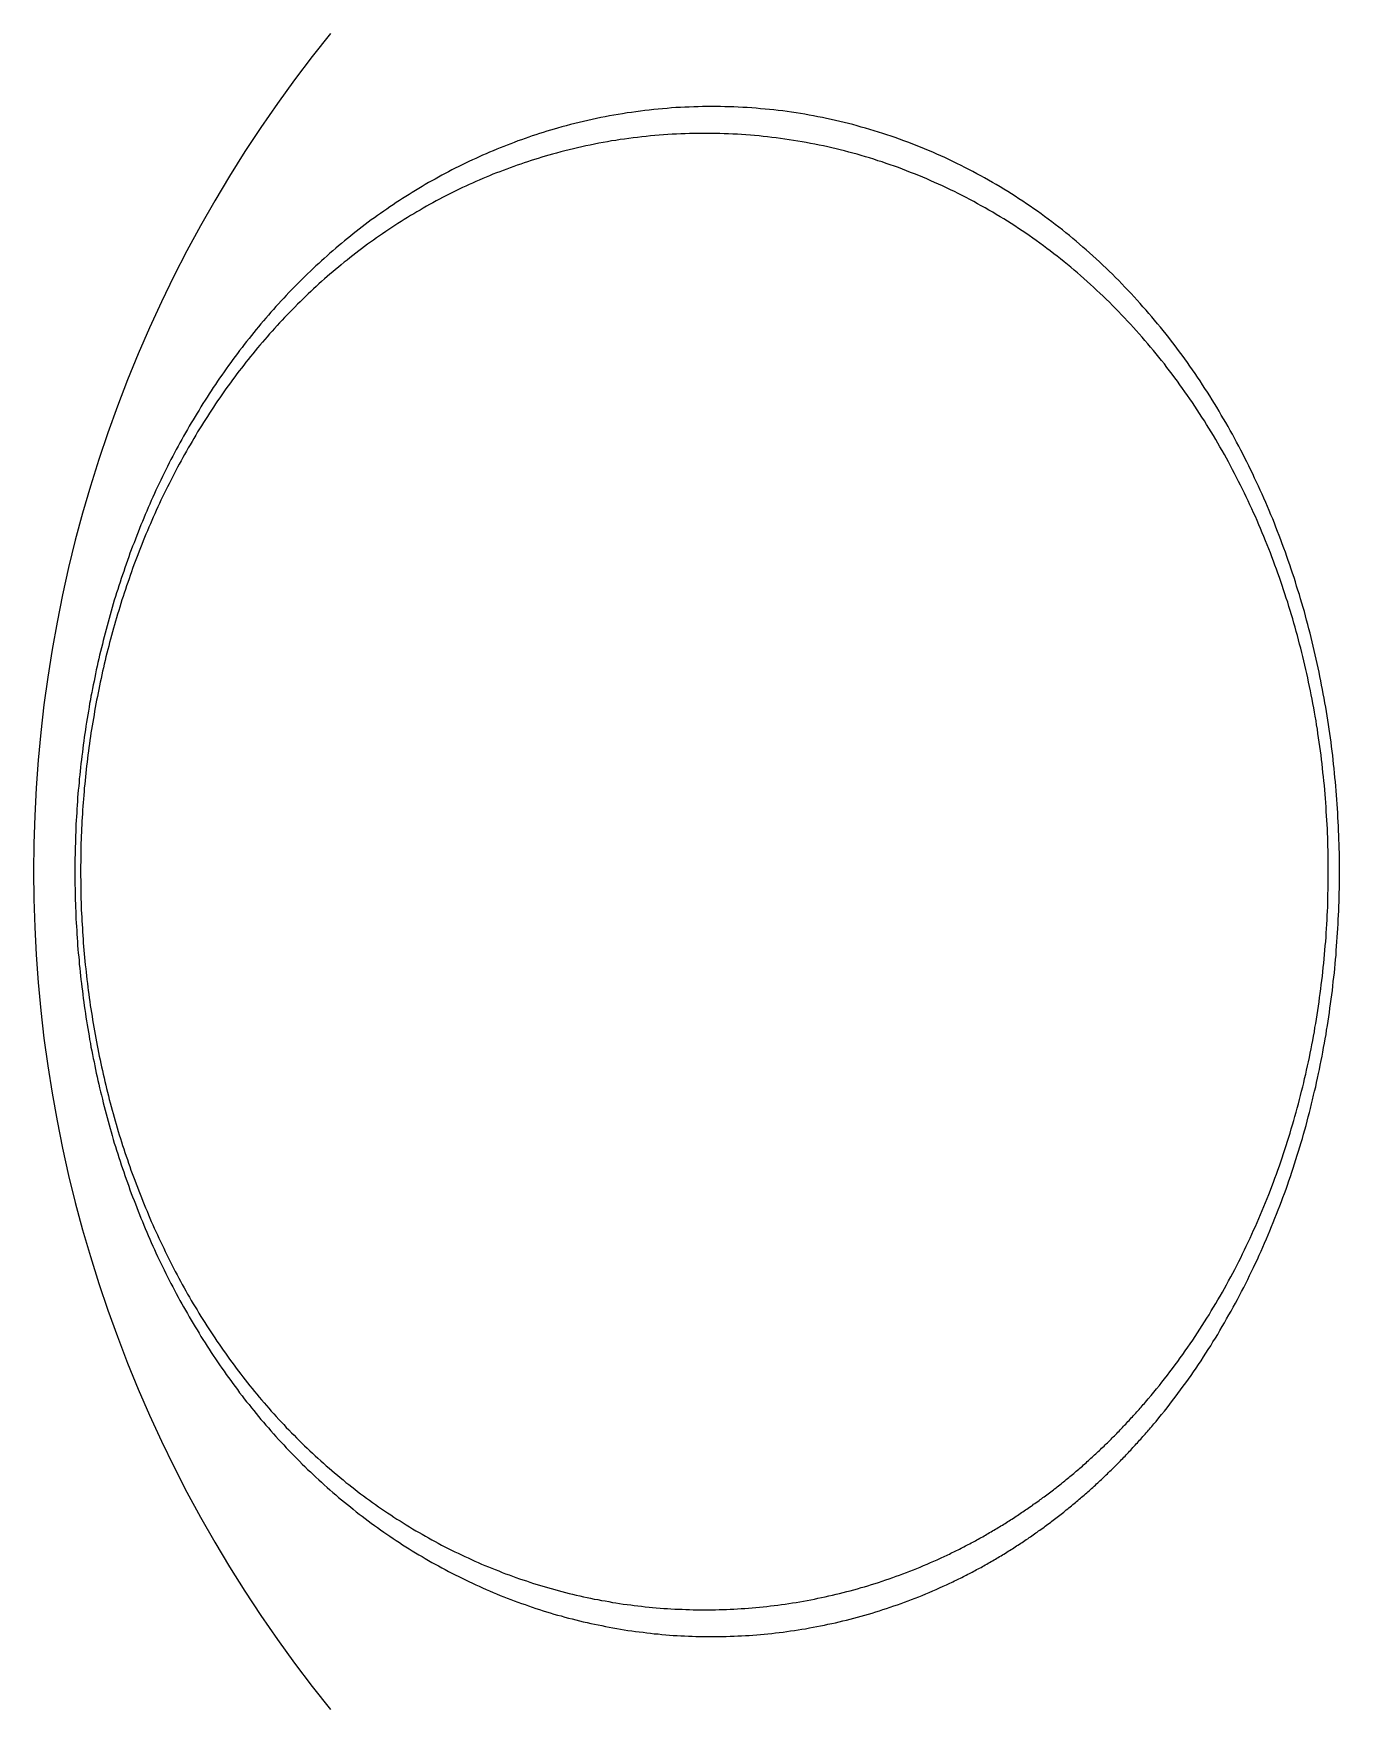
# Model space of a CAD drawing. Header units: millimetres. Extents: x 0 to 3800, y -67 to 2530.
# Drawn here: x 3385.03 to 3393.65, y 887.52 to 898.59 of the extents above; entities that cross this region are included whole.
import ezdxf

# ---------------------------------------------------------------- set-up
doc = ezdxf.new("R2010")
doc.units = ezdxf.units.MM
doc.layers.add('내부선 및 부속', color=4, linetype='Continuous')

msp = doc.modelspace()

# ---------------------------------------------------------------- linework, layer by layer
at = {"layer": '내부선 및 부속', "linetype": 'Continuous', "flags": 128}
for points in [[(3392.437, 889.426), (3392.455, 889.449), (3392.474, 889.472), (3392.492, 889.494), (3392.51, 889.517), (3392.529, 889.541), (3392.546, 889.564), (3392.564, 889.587), (3392.582, 889.611), (3392.599, 889.634), (3392.617, 889.658), (3392.634, 889.682), (3392.651, 889.706), (3392.668, 889.73), (3392.685, 889.754), (3392.701, 889.778), (3392.718, 889.803), (3392.734, 889.827), (3392.75, 889.852), (3392.766, 889.876), (3392.782, 889.901), (3392.798, 889.926), (3392.813, 889.951), (3392.829, 889.976), (3392.844, 890.001), (3392.859, 890.027), (3392.874, 890.052), (3392.889, 890.078), (3392.903, 890.103), (3392.918, 890.129), (3392.932, 890.155), (3392.947, 890.18), (3392.961, 890.206), (3392.975, 890.232), (3392.988, 890.258), (3393.002, 890.285), (3393.016, 890.311), (3393.029, 890.337), (3393.042, 890.363), (3393.055, 890.39), (3393.068, 890.416), (3393.081, 890.443), (3393.093, 890.47), (3393.106, 890.496), (3393.118, 890.523), (3393.13, 890.55), (3393.142, 890.577), (3393.154, 890.604), (3393.166, 890.631), (3393.177, 890.658), (3393.189, 890.685), (3393.2, 890.713), (3393.211, 890.74), (3393.222, 890.767), (3393.233, 890.794), (3393.244, 890.822), (3393.254, 890.849), (3393.265, 890.877), (3393.275, 890.904), (3393.285, 890.932), (3393.295, 890.96), (3393.305, 890.987), (3393.314, 891.015), (3393.324, 891.043), (3393.333, 891.071), (3393.342, 891.099), (3393.351, 891.127), (3393.36, 891.155), (3393.369, 891.183), (3393.378, 891.211), (3393.386, 891.239), (3393.395, 891.267), (3393.403, 891.295), (3393.411, 891.323), (3393.419, 891.351), (3393.427, 891.38), (3393.434, 891.408), (3393.442, 891.436), (3393.449, 891.465), (3393.456, 891.493), (3393.464, 891.522), (3393.47, 891.55), (3393.477, 891.579), (3393.484, 891.607), (3393.491, 891.636), (3393.497, 891.664), (3393.503, 891.693), (3393.509, 891.722), (3393.515, 891.75), (3393.521, 891.779), (3393.527, 891.808), (3393.533, 891.837), (3393.538, 891.865), (3393.543, 891.894), (3393.549, 891.923), (3393.554, 891.952), (3393.559, 891.981), (3393.563, 892.01), (3393.568, 892.039), (3393.573, 892.068), (3393.577, 892.097), (3393.577, 892.097), (3393.581, 892.126), (3393.585, 892.155), (3393.589, 892.184), (3393.593, 892.213), (3393.597, 892.242), (3393.601, 892.271), (3393.604, 892.3), (3393.607, 892.33), (3393.611, 892.359), (3393.614, 892.388), (3393.617, 892.417), (3393.619, 892.446), (3393.622, 892.476), (3393.625, 892.505), (3393.627, 892.534), (3393.629, 892.563), (3393.631, 892.593), (3393.633, 892.622), (3393.635, 892.651), (3393.637, 892.681), (3393.639, 892.71), (3393.64, 892.739), (3393.642, 892.768), (3393.643, 892.798), (3393.644, 892.827), (3393.645, 892.856), (3393.646, 892.886), (3393.646, 892.915), (3393.647, 892.944), (3393.647, 892.974), (3393.648, 893.003), (3393.648, 893.033), (3393.648, 893.062), (3393.648, 893.091), (3393.648, 893.121), (3393.647, 893.15), (3393.647, 893.179), (3393.646, 893.209), (3393.645, 893.238), (3393.644, 893.267), (3393.643, 893.297), (3393.642, 893.326), (3393.641, 893.355), (3393.64, 893.385), (3393.638, 893.414), (3393.636, 893.443), (3393.635, 893.472), (3393.633, 893.502), (3393.631, 893.531), (3393.628, 893.56), (3393.626, 893.59), (3393.624, 893.619), (3393.621, 893.648), (3393.618, 893.677), (3393.615, 893.706), (3393.612, 893.736), (3393.609, 893.765), (3393.606, 893.794), (3393.603, 893.823), (3393.599, 893.852), (3393.596, 893.881), (3393.592, 893.91), (3393.588, 893.939), (3393.584, 893.968), (3393.58, 893.997), (3393.575, 894.026), (3393.571, 894.055), (3393.566, 894.084), (3393.562, 894.113), (3393.557, 894.142), (3393.552, 894.171), (3393.547, 894.2), (3393.541, 894.229), (3393.536, 894.258), (3393.53, 894.287), (3393.525, 894.315), (3393.519, 894.344), (3393.513, 894.373), (3393.507, 894.402), (3393.501, 894.43), (3393.494, 894.459), (3393.488, 894.487), (3393.481, 894.516), (3393.475, 894.545), (3393.468, 894.573), (3393.461, 894.602), (3393.454, 894.63), (3393.446, 894.659), (3393.439, 894.687), (3393.431, 894.715), (3393.423, 894.744), (3393.416, 894.772), (3393.408, 894.8), (3393.399, 894.828), (3393.391, 894.857), (3393.383, 894.885), (3393.374, 894.913), (3393.365, 894.941), (3393.357, 894.969), (3393.348, 894.997), (3393.348, 894.997), (3393.338, 895.025), (3393.329, 895.053), (3393.32, 895.081), (3393.31, 895.109), (3393.3, 895.136), (3393.291, 895.164), (3393.281, 895.192), (3393.27, 895.22), (3393.26, 895.247), (3393.25, 895.275), (3393.239, 895.302), (3393.228, 895.33), (3393.218, 895.357), (3393.207, 895.384), (3393.195, 895.412), (3393.184, 895.439), (3393.173, 895.466), (3393.161, 895.493), (3393.149, 895.52), (3393.137, 895.547), (3393.125, 895.574), (3393.113, 895.601), (3393.101, 895.627), (3393.088, 895.654), (3393.076, 895.681), (3393.063, 895.707), (3393.05, 895.734), (3393.037, 895.76), (3393.024, 895.786), (3393.01, 895.813), (3392.997, 895.839), (3392.983, 895.865), (3392.969, 895.891), (3392.955, 895.917), (3392.941, 895.943), (3392.927, 895.968), (3392.913, 895.994), (3392.898, 896.02), (3392.883, 896.045), (3392.868, 896.07), (3392.853, 896.096), (3392.838, 896.121), (3392.823, 896.146), (3392.807, 896.171), (3392.792, 896.196), (3392.776, 896.221), (3392.76, 896.246), (3392.744, 896.27), (3392.728, 896.295), (3392.711, 896.319), (3392.695, 896.344), (3392.678, 896.368), (3392.661, 896.392), (3392.644, 896.416), (3392.627, 896.44), (3392.61, 896.464), (3392.592, 896.488), (3392.575, 896.511), (3392.557, 896.535), (3392.539, 896.558), (3392.521, 896.581), (3392.503, 896.604), (3392.484, 896.628), (3392.466, 896.65), (3392.447, 896.673), (3392.428, 896.696), (3392.409, 896.718), (3392.39, 896.741), (3392.371, 896.763), (3392.351, 896.785), (3392.332, 896.807), (3392.312, 896.829), (3392.292, 896.851), (3392.272, 896.872), (3392.252, 896.894), (3392.232, 896.915), (3392.211, 896.936), (3392.191, 896.957), (3392.17, 896.978), (3392.149, 896.999), (3392.128, 897.02), (3392.107, 897.04), (3392.085, 897.06), (3392.064, 897.081), (3392.042, 897.101), (3392.021, 897.12), (3391.999, 897.14), (3391.977, 897.16), (3391.955, 897.179), (3391.932, 897.198), (3391.91, 897.217), (3391.887, 897.236), (3391.865, 897.255), (3391.842, 897.273), (3391.819, 897.292), (3391.796, 897.31), (3391.772, 897.328), (3391.749, 897.346), (3391.725, 897.363), (3391.702, 897.381), (3391.702, 897.381), (3391.678, 897.398), (3391.654, 897.415), (3391.63, 897.432), (3391.606, 897.449), (3391.582, 897.465), (3391.557, 897.482), (3391.532, 897.498), (3391.508, 897.514), (3391.483, 897.53), (3391.458, 897.545), (3391.433, 897.561), (3391.408, 897.576), (3391.382, 897.591), (3391.357, 897.606), (3391.332, 897.621), (3391.306, 897.635), (3391.28, 897.649), (3391.254, 897.663), (3391.228, 897.677), (3391.202, 897.691), (3391.176, 897.704), (3391.15, 897.718), (3391.123, 897.731), (3391.097, 897.744), (3391.07, 897.756), (3391.044, 897.769), (3391.017, 897.781), (3390.99, 897.793), (3390.963, 897.805), (3390.936, 897.816), (3390.909, 897.828), (3390.882, 897.839), (3390.854, 897.85), (3390.827, 897.86), (3390.799, 897.871), (3390.772, 897.881), (3390.744, 897.891), (3390.716, 897.901), (3390.689, 897.911), (3390.661, 897.92), (3390.633, 897.929), (3390.605, 897.938), (3390.577, 897.947), (3390.549, 897.955), (3390.52, 897.963), (3390.492, 897.971), (3390.464, 897.979), (3390.435, 897.987), (3390.407, 897.994), (3390.378, 898.001), (3390.35, 898.008), (3390.321, 898.015), (3390.292, 898.021), (3390.263, 898.027), (3390.235, 898.033), (3390.206, 898.039), (3390.177, 898.045), (3390.148, 898.05), (3390.119, 898.055), (3390.09, 898.06), (3390.061, 898.064), (3390.032, 898.069), (3390.003, 898.073), (3389.974, 898.077), (3389.944, 898.08), (3389.915, 898.084), (3389.886, 898.087), (3389.857, 898.09), (3389.827, 898.092), (3389.798, 898.095), (3389.769, 898.097), (3389.739, 898.099), (3389.71, 898.101), (3389.68, 898.102), (3389.651, 898.104), (3389.622, 898.105), (3389.592, 898.105), (3389.563, 898.106), (3389.533, 898.106), (3389.504, 898.106), (3389.474, 898.106), (3389.445, 898.106), (3389.416, 898.105), (3389.386, 898.104), (3389.357, 898.103), (3389.327, 898.102), (3389.298, 898.1), (3389.268, 898.099), (3389.239, 898.097), (3389.21, 898.094), (3389.18, 898.092), (3389.151, 898.089), (3389.122, 898.086), (3389.092, 898.083), (3389.063, 898.08), (3389.034, 898.076), (3389.005, 898.072), (3388.976, 898.068), (3388.947, 898.064), (3388.917, 898.059), (3388.917, 898.059), (3388.888, 898.054), (3388.859, 898.049), (3388.83, 898.044), (3388.802, 898.039), (3388.773, 898.033), (3388.744, 898.027), (3388.715, 898.021), (3388.687, 898.015), (3388.658, 898.008), (3388.629, 898.001), (3388.601, 897.994), (3388.572, 897.987), (3388.544, 897.979), (3388.516, 897.972), (3388.488, 897.964), (3388.488, 897.964)], [(3388.488, 897.964), (3388.464, 897.957), (3388.44, 897.95), (3388.416, 897.943), (3388.392, 897.935), (3388.368, 897.928), (3388.344, 897.92), (3388.32, 897.912), (3388.297, 897.904), (3388.273, 897.896), (3388.249, 897.887), (3388.226, 897.879), (3388.202, 897.87), (3388.179, 897.861), (3388.155, 897.852), (3388.132, 897.843), (3388.109, 897.834), (3388.086, 897.824), (3388.063, 897.815), (3388.039, 897.805), (3388.016, 897.795), (3387.993, 897.785), (3387.971, 897.775), (3387.948, 897.764), (3387.925, 897.754), (3387.902, 897.743), (3387.88, 897.732), (3387.857, 897.721), (3387.835, 897.71), (3387.812, 897.699), (3387.79, 897.688), (3387.768, 897.676), (3387.746, 897.664), (3387.723, 897.653), (3387.701, 897.641), (3387.68, 897.628), (3387.658, 897.616), (3387.636, 897.604), (3387.614, 897.591), (3387.593, 897.579), (3387.571, 897.566), (3387.55, 897.553), (3387.528, 897.54), (3387.507, 897.526), (3387.486, 897.513), (3387.465, 897.5), (3387.444, 897.486), (3387.423, 897.472), (3387.402, 897.458), (3387.381, 897.444), (3387.36, 897.43), (3387.34, 897.416), (3387.319, 897.401), (3387.299, 897.387), (3387.279, 897.372), (3387.258, 897.358), (3387.238, 897.343), (3387.218, 897.328), (3387.198, 897.312), (3387.178, 897.297), (3387.159, 897.282), (3387.139, 897.266), (3387.12, 897.251), (3387.1, 897.235), (3387.081, 897.219), (3387.061, 897.203), (3387.042, 897.187), (3387.023, 897.171), (3387.004, 897.154), (3386.985, 897.138), (3386.967, 897.121), (3386.948, 897.104), (3386.929, 897.088), (3386.911, 897.071), (3386.892, 897.054), (3386.874, 897.037), (3386.856, 897.019), (3386.838, 897.002), (3386.82, 896.984), (3386.802, 896.967), (3386.784, 896.949), (3386.767, 896.931), (3386.749, 896.914), (3386.732, 896.896), (3386.714, 896.878), (3386.697, 896.859), (3386.68, 896.841), (3386.663, 896.823), (3386.646, 896.804), (3386.629, 896.786), (3386.612, 896.767), (3386.596, 896.748), (3386.579, 896.729), (3386.563, 896.71), (3386.546, 896.691), (3386.53, 896.672), (3386.514, 896.653), (3386.498, 896.634), (3386.482, 896.614), (3386.467, 896.595), (3386.451, 896.575), (3386.451, 896.575), (3386.435, 896.556), (3386.42, 896.536), (3386.405, 896.516), (3386.389, 896.496), (3386.374, 896.476), (3386.359, 896.456), (3386.344, 896.436), (3386.33, 896.416), (3386.315, 896.396), (3386.3, 896.375), (3386.286, 896.355), (3386.272, 896.334), (3386.257, 896.314), (3386.243, 896.293), (3386.229, 896.272), (3386.215, 896.251), (3386.201, 896.23), (3386.188, 896.209), (3386.174, 896.188), (3386.161, 896.167), (3386.147, 896.146), (3386.134, 896.125), (3386.121, 896.103), (3386.108, 896.082), (3386.095, 896.061), (3386.082, 896.039), (3386.069, 896.018), (3386.057, 895.996), (3386.044, 895.974), (3386.032, 895.952), (3386.019, 895.931), (3386.007, 895.909), (3385.995, 895.887), (3385.983, 895.865), (3385.971, 895.843), (3385.96, 895.82), (3385.948, 895.798), (3385.936, 895.776), (3385.925, 895.754), (3385.914, 895.731), (3385.902, 895.709), (3385.891, 895.686), (3385.88, 895.664), (3385.869, 895.641), (3385.859, 895.619), (3385.848, 895.596), (3385.837, 895.573), (3385.827, 895.551), (3385.817, 895.528), (3385.806, 895.505), (3385.796, 895.482), (3385.786, 895.459), (3385.776, 895.436), (3385.766, 895.413), (3385.757, 895.39), (3385.747, 895.367), (3385.738, 895.344), (3385.728, 895.32), (3385.719, 895.297), (3385.71, 895.274), (3385.701, 895.25), (3385.692, 895.227), (3385.683, 895.204), (3385.674, 895.18), (3385.665, 895.157), (3385.657, 895.133), (3385.648, 895.109), (3385.64, 895.086), (3385.632, 895.062), (3385.624, 895.038), (3385.616, 895.015), (3385.608, 894.991), (3385.6, 894.967), (3385.592, 894.943), (3385.585, 894.919), (3385.577, 894.896), (3385.57, 894.872), (3385.562, 894.848), (3385.555, 894.824), (3385.548, 894.8), (3385.541, 894.776), (3385.534, 894.751), (3385.527, 894.727), (3385.521, 894.703), (3385.514, 894.679), (3385.508, 894.655), (3385.501, 894.63), (3385.495, 894.606), (3385.489, 894.582), (3385.483, 894.558), (3385.477, 894.533), (3385.471, 894.509), (3385.465, 894.485), (3385.459, 894.46), (3385.454, 894.436), (3385.448, 894.411), (3385.443, 894.387), (3385.438, 894.362), (3385.433, 894.338), (3385.428, 894.313), (3385.428, 894.313), (3385.423, 894.289), (3385.418, 894.264), (3385.413, 894.239), (3385.408, 894.215), (3385.404, 894.19), (3385.399, 894.166), (3385.395, 894.141), (3385.391, 894.116), (3385.387, 894.091), (3385.383, 894.067), (3385.379, 894.042), (3385.375, 894.017), (3385.371, 893.992), (3385.367, 893.968), (3385.364, 893.943), (3385.36, 893.918), (3385.357, 893.893), (3385.354, 893.868), (3385.351, 893.844), (3385.347, 893.819), (3385.345, 893.794), (3385.342, 893.769), (3385.339, 893.744), (3385.336, 893.719), (3385.334, 893.694), (3385.331, 893.669), (3385.329, 893.644), (3385.327, 893.619), (3385.324, 893.594), (3385.322, 893.569), (3385.32, 893.544), (3385.319, 893.519), (3385.317, 893.494), (3385.315, 893.469), (3385.314, 893.444), (3385.312, 893.419), (3385.311, 893.394), (3385.309, 893.369), (3385.308, 893.344), (3385.307, 893.319), (3385.306, 893.294), (3385.305, 893.269), (3385.305, 893.244), (3385.304, 893.219), (3385.303, 893.194), (3385.303, 893.169), (3385.302, 893.144), (3385.302, 893.119), (3385.302, 893.094), (3385.302, 893.069), (3385.302, 893.044), (3385.302, 893.018), (3385.302, 892.993), (3385.302, 892.968), (3385.303, 892.943), (3385.303, 892.918), (3385.304, 892.893), (3385.304, 892.868), (3385.305, 892.843), (3385.306, 892.818), (3385.307, 892.793), (3385.308, 892.768), (3385.309, 892.743), (3385.311, 892.718), (3385.312, 892.693), (3385.314, 892.668), (3385.315, 892.643), (3385.317, 892.618), (3385.319, 892.593), (3385.32, 892.568), (3385.322, 892.543), (3385.324, 892.518), (3385.327, 892.493), (3385.329, 892.468), (3385.331, 892.443), (3385.334, 892.418), (3385.336, 892.393), (3385.339, 892.368), (3385.342, 892.343), (3385.345, 892.318), (3385.347, 892.294), (3385.351, 892.269), (3385.354, 892.244), (3385.357, 892.219), (3385.36, 892.194), (3385.364, 892.169), (3385.367, 892.145), (3385.371, 892.12), (3385.375, 892.095), (3385.379, 892.07), (3385.383, 892.045), (3385.387, 892.021), (3385.391, 891.996), (3385.395, 891.971), (3385.399, 891.947), (3385.404, 891.922), (3385.408, 891.897), (3385.413, 891.873), (3385.418, 891.848), (3385.423, 891.823), (3385.423, 891.823), (3385.428, 891.799), (3385.433, 891.774), (3385.438, 891.75), (3385.443, 891.725), (3385.448, 891.701), (3385.454, 891.676), (3385.459, 891.652), (3385.465, 891.628), (3385.471, 891.603), (3385.477, 891.579), (3385.483, 891.554), (3385.489, 891.53), (3385.495, 891.506), (3385.501, 891.482), (3385.508, 891.457), (3385.514, 891.433), (3385.521, 891.409), (3385.527, 891.385), (3385.534, 891.361), (3385.541, 891.337), (3385.548, 891.313), (3385.555, 891.288), (3385.562, 891.264), (3385.57, 891.241), (3385.577, 891.217), (3385.585, 891.193), (3385.592, 891.169), (3385.6, 891.145), (3385.608, 891.121), (3385.616, 891.097), (3385.624, 891.074), (3385.632, 891.05), (3385.64, 891.026), (3385.648, 891.003), (3385.657, 890.979), (3385.665, 890.956), (3385.674, 890.932), (3385.683, 890.909), (3385.692, 890.885), (3385.701, 890.862), (3385.71, 890.838), (3385.719, 890.815), (3385.728, 890.792), (3385.738, 890.769), (3385.747, 890.745), (3385.757, 890.722), (3385.766, 890.699), (3385.776, 890.676), (3385.786, 890.653), (3385.796, 890.63), (3385.806, 890.607), (3385.817, 890.584), (3385.827, 890.562), (3385.837, 890.539), (3385.848, 890.516), (3385.859, 890.493), (3385.869, 890.471), (3385.88, 890.448), (3385.891, 890.426), (3385.902, 890.403), (3385.914, 890.381), (3385.925, 890.358), (3385.936, 890.336), (3385.948, 890.314), (3385.96, 890.292), (3385.971, 890.27), (3385.983, 890.247), (3385.995, 890.225), (3386.007, 890.203), (3386.019, 890.182), (3386.032, 890.16), (3386.044, 890.138), (3386.057, 890.116), (3386.069, 890.095), (3386.082, 890.073), (3386.095, 890.051), (3386.108, 890.03), (3386.121, 890.009), (3386.134, 889.987), (3386.147, 889.966), (3386.161, 889.945), (3386.174, 889.924), (3386.188, 889.903), (3386.201, 889.882), (3386.215, 889.861), (3386.229, 889.84), (3386.243, 889.819), (3386.257, 889.799), (3386.272, 889.778), (3386.286, 889.757), (3386.3, 889.737), (3386.315, 889.717), (3386.33, 889.696), (3386.344, 889.676), (3386.359, 889.656), (3386.374, 889.636), (3386.389, 889.616), (3386.405, 889.596), (3386.42, 889.576), (3386.435, 889.556), (3386.435, 889.556), (3386.451, 889.537), (3386.467, 889.517), (3386.482, 889.498), (3386.498, 889.478), (3386.514, 889.459), (3386.53, 889.44), (3386.547, 889.421), (3386.563, 889.402), (3386.579, 889.383), (3386.596, 889.364), (3386.612, 889.345), (3386.629, 889.326), (3386.646, 889.308), (3386.663, 889.289), (3386.68, 889.271), (3386.697, 889.253), (3386.714, 889.235), (3386.732, 889.217), (3386.749, 889.199), (3386.767, 889.181), (3386.784, 889.163), (3386.802, 889.145), (3386.82, 889.128), (3386.838, 889.11), (3386.856, 889.093), (3386.874, 889.076), (3386.892, 889.058), (3386.911, 889.041), (3386.929, 889.025), (3386.948, 889.008), (3386.967, 888.991), (3386.985, 888.974), (3387.004, 888.958), (3387.023, 888.942), (3387.042, 888.925), (3387.061, 888.909), (3387.081, 888.893), (3387.1, 888.877), (3387.12, 888.862), (3387.139, 888.846), (3387.159, 888.83), (3387.179, 888.815), (3387.198, 888.8), (3387.218, 888.785), (3387.238, 888.77), (3387.258, 888.755), (3387.279, 888.74), (3387.299, 888.725), (3387.319, 888.711), (3387.34, 888.696), (3387.361, 888.682), (3387.381, 888.668), (3387.402, 888.654), (3387.423, 888.64), (3387.444, 888.626), (3387.465, 888.612), (3387.486, 888.599), (3387.507, 888.586), (3387.528, 888.572), (3387.55, 888.559), (3387.571, 888.546), (3387.593, 888.534), (3387.614, 888.521), (3387.636, 888.508), (3387.658, 888.496), (3387.68, 888.484), (3387.702, 888.472), (3387.724, 888.46), (3387.746, 888.448), (3387.768, 888.436), (3387.79, 888.425), (3387.812, 888.413), (3387.835, 888.402), (3387.857, 888.391), (3387.88, 888.38), (3387.902, 888.369), (3387.925, 888.358), (3387.948, 888.348), (3387.97, 888.338), (3387.993, 888.327), (3388.016, 888.317), (3388.039, 888.307), (3388.062, 888.298), (3388.085, 888.288), (3388.109, 888.278), (3388.132, 888.269), (3388.155, 888.26), (3388.179, 888.251), (3388.202, 888.242), (3388.226, 888.233), (3388.249, 888.225), (3388.273, 888.217), (3388.296, 888.208), (3388.32, 888.2), (3388.344, 888.192), (3388.368, 888.185), (3388.392, 888.177), (3388.415, 888.17), (3388.439, 888.162), (3388.463, 888.155), (3388.463, 888.155), (3388.488, 888.148), (3388.512, 888.142), (3388.536, 888.135), (3388.56, 888.128), (3388.584, 888.122), (3388.609, 888.116), (3388.633, 888.11), (3388.657, 888.104), (3388.682, 888.099), (3388.706, 888.093), (3388.731, 888.088), (3388.755, 888.083), (3388.78, 888.078), (3388.804, 888.073), (3388.829, 888.068), (3388.853, 888.064), (3388.878, 888.059), (3388.903, 888.055), (3388.928, 888.051), (3388.952, 888.047), (3388.977, 888.044), (3389.002, 888.04), (3389.027, 888.037), (3389.052, 888.034), (3389.076, 888.031), (3389.101, 888.028), (3389.126, 888.025), (3389.151, 888.023), (3389.176, 888.02), (3389.201, 888.018), (3389.226, 888.016), (3389.251, 888.014), (3389.276, 888.013), (3389.301, 888.011), (3389.326, 888.01), (3389.351, 888.009), (3389.376, 888.008), (3389.401, 888.007), (3389.426, 888.007), (3389.451, 888.006), (3389.476, 888.006), (3389.501, 888.006), (3389.526, 888.006), (3389.551, 888.006), (3389.576, 888.006), (3389.601, 888.007), (3389.627, 888.008), (3389.652, 888.009), (3389.677, 888.01), (3389.702, 888.011), (3389.727, 888.012), (3389.752, 888.014), (3389.777, 888.016), (3389.802, 888.018), (3389.826, 888.02), (3389.851, 888.022), (3389.876, 888.024), (3389.901, 888.027), (3389.926, 888.03), (3389.951, 888.033), (3389.976, 888.036), (3390.001, 888.039), (3390.025, 888.043), (3390.05, 888.046), (3390.075, 888.05), (3390.1, 888.054), (3390.124, 888.058), (3390.149, 888.063), (3390.174, 888.067), (3390.198, 888.072), (3390.223, 888.076), (3390.248, 888.081), (3390.272, 888.087), (3390.297, 888.092), (3390.321, 888.097), (3390.345, 888.103), (3390.37, 888.109), (3390.394, 888.115), (3390.418, 888.121), (3390.443, 888.127), (3390.467, 888.134), (3390.491, 888.14), (3390.515, 888.147), (3390.539, 888.154), (3390.563, 888.161), (3390.587, 888.169), (3390.611, 888.176), (3390.635, 888.184), (3390.659, 888.192), (3390.683, 888.2), (3390.706, 888.208), (3390.73, 888.216), (3390.754, 888.224), (3390.777, 888.233), (3390.801, 888.242), (3390.824, 888.251), (3390.847, 888.26), (3390.871, 888.269), (3390.894, 888.278), (3390.917, 888.288), (3390.917, 888.288), (3390.94, 888.298), (3390.963, 888.307), (3390.986, 888.317), (3391.009, 888.328), (3391.032, 888.338), (3391.054, 888.348), (3391.077, 888.359), (3391.077, 888.359)], [(3392.367, 889.553), (3392.386, 889.575), (3392.404, 889.597), (3392.422, 889.619), (3392.441, 889.641), (3392.459, 889.663), (3392.476, 889.686), (3392.494, 889.708), (3392.512, 889.731), (3392.529, 889.754), (3392.546, 889.776), (3392.563, 889.799), (3392.58, 889.822), (3392.597, 889.846), (3392.614, 889.869), (3392.63, 889.892), (3392.647, 889.916), (3392.663, 889.939), (3392.679, 889.963), (3392.695, 889.987), (3392.711, 890.011), (3392.726, 890.035), (3392.742, 890.059), (3392.757, 890.083), (3392.772, 890.107), (3392.787, 890.131), (3392.802, 890.156), (3392.817, 890.18), (3392.832, 890.205), (3392.846, 890.23), (3392.86, 890.254), (3392.875, 890.279), (3392.889, 890.304), (3392.903, 890.329), (3392.916, 890.354), (3392.93, 890.38), (3392.943, 890.405), (3392.957, 890.43), (3392.97, 890.456), (3392.983, 890.481), (3392.996, 890.507), (3393.008, 890.532), (3393.021, 890.558), (3393.033, 890.584), (3393.045, 890.61), (3393.058, 890.636), (3393.069, 890.662), (3393.081, 890.688), (3393.093, 890.714), (3393.105, 890.74), (3393.116, 890.766), (3393.127, 890.793), (3393.138, 890.819), (3393.149, 890.845), (3393.16, 890.872), (3393.171, 890.898), (3393.181, 890.925), (3393.192, 890.952), (3393.202, 890.978), (3393.212, 891.005), (3393.222, 891.032), (3393.232, 891.059), (3393.241, 891.086), (3393.251, 891.113), (3393.26, 891.14), (3393.269, 891.167), (3393.279, 891.194), (3393.288, 891.221), (3393.296, 891.248), (3393.305, 891.276), (3393.314, 891.303), (3393.322, 891.33), (3393.33, 891.358), (3393.338, 891.385), (3393.346, 891.413), (3393.354, 891.44), (3393.362, 891.468), (3393.369, 891.495), (3393.377, 891.523), (3393.384, 891.551), (3393.391, 891.578), (3393.398, 891.606), (3393.405, 891.634), (3393.412, 891.662), (3393.418, 891.69), (3393.425, 891.718), (3393.431, 891.745), (3393.437, 891.773), (3393.443, 891.801), (3393.449, 891.829), (3393.455, 891.857), (3393.46, 891.885), (3393.466, 891.913), (3393.471, 891.942), (3393.476, 891.97), (3393.482, 891.998), (3393.486, 892.026), (3393.491, 892.054), (3393.496, 892.082), (3393.5, 892.111), (3393.505, 892.139), (3393.505, 892.139), (3393.509, 892.167), (3393.513, 892.196), (3393.517, 892.224), (3393.521, 892.252), (3393.525, 892.281), (3393.528, 892.309), (3393.532, 892.337), (3393.535, 892.366), (3393.538, 892.394), (3393.541, 892.423), (3393.544, 892.451), (3393.547, 892.48), (3393.55, 892.508), (3393.552, 892.537), (3393.554, 892.565), (3393.557, 892.594), (3393.559, 892.622), (3393.561, 892.651), (3393.563, 892.679), (3393.564, 892.708), (3393.566, 892.737), (3393.567, 892.765), (3393.569, 892.794), (3393.57, 892.822), (3393.571, 892.851), (3393.572, 892.88), (3393.572, 892.908), (3393.573, 892.937), (3393.574, 892.966), (3393.574, 892.994), (3393.574, 893.023), (3393.574, 893.052), (3393.574, 893.08), (3393.574, 893.109), (3393.574, 893.138), (3393.573, 893.166), (3393.573, 893.195), (3393.572, 893.224), (3393.571, 893.253), (3393.57, 893.281), (3393.569, 893.31), (3393.568, 893.339), (3393.566, 893.367), (3393.565, 893.396), (3393.563, 893.425), (3393.561, 893.453), (3393.56, 893.482), (3393.558, 893.511), (3393.555, 893.539), (3393.553, 893.568), (3393.551, 893.596), (3393.548, 893.625), (3393.545, 893.654), (3393.542, 893.682), (3393.539, 893.711), (3393.536, 893.739), (3393.533, 893.768), (3393.529, 893.796), (3393.526, 893.825), (3393.522, 893.853), (3393.518, 893.882), (3393.514, 893.91), (3393.51, 893.939), (3393.506, 893.967), (3393.502, 893.996), (3393.497, 894.024), (3393.493, 894.052), (3393.488, 894.081), (3393.483, 894.109), (3393.478, 894.137), (3393.473, 894.166), (3393.467, 894.194), (3393.462, 894.222), (3393.456, 894.25), (3393.45, 894.278), (3393.444, 894.306), (3393.438, 894.335), (3393.432, 894.363), (3393.426, 894.391), (3393.419, 894.419), (3393.413, 894.447), (3393.406, 894.475), (3393.399, 894.502), (3393.392, 894.53), (3393.385, 894.558), (3393.378, 894.586), (3393.37, 894.614), (3393.363, 894.641), (3393.355, 894.669), (3393.347, 894.697), (3393.339, 894.724), (3393.331, 894.752), (3393.323, 894.779), (3393.314, 894.807), (3393.306, 894.834), (3393.297, 894.862), (3393.288, 894.889), (3393.279, 894.916), (3393.27, 894.944), (3393.261, 894.971), (3393.261, 894.971), (3393.251, 894.998), (3393.242, 895.025), (3393.232, 895.052), (3393.222, 895.079), (3393.212, 895.106), (3393.202, 895.133), (3393.192, 895.16), (3393.181, 895.187), (3393.171, 895.213), (3393.16, 895.24), (3393.149, 895.267), (3393.138, 895.293), (3393.127, 895.32), (3393.116, 895.346), (3393.104, 895.373), (3393.093, 895.399), (3393.081, 895.425), (3393.069, 895.451), (3393.057, 895.477), (3393.045, 895.503), (3393.033, 895.529), (3393.02, 895.555), (3393.008, 895.581), (3392.995, 895.607), (3392.982, 895.632), (3392.969, 895.658), (3392.956, 895.684), (3392.942, 895.709), (3392.929, 895.734), (3392.915, 895.76), (3392.902, 895.785), (3392.888, 895.81), (3392.874, 895.835), (3392.859, 895.86), (3392.845, 895.885), (3392.831, 895.909), (3392.816, 895.934), (3392.801, 895.959), (3392.786, 895.983), (3392.771, 896.007), (3392.756, 896.032), (3392.74, 896.056), (3392.725, 896.08), (3392.709, 896.104), (3392.693, 896.128), (3392.677, 896.152), (3392.661, 896.176), (3392.645, 896.199), (3392.628, 896.223), (3392.612, 896.246), (3392.595, 896.269), (3392.578, 896.293), (3392.561, 896.316), (3392.544, 896.339), (3392.527, 896.361), (3392.509, 896.384), (3392.492, 896.407), (3392.474, 896.429), (3392.456, 896.452), (3392.438, 896.474), (3392.42, 896.496), (3392.401, 896.518), (3392.383, 896.54), (3392.364, 896.562), (3392.345, 896.584), (3392.326, 896.605), (3392.307, 896.627), (3392.288, 896.648), (3392.268, 896.669), (3392.249, 896.69), (3392.229, 896.711), (3392.209, 896.732), (3392.19, 896.753), (3392.169, 896.773), (3392.149, 896.794), (3392.129, 896.814), (3392.108, 896.834), (3392.088, 896.854), (3392.067, 896.874), (3392.046, 896.893), (3392.025, 896.913), (3392.004, 896.932), (3391.983, 896.952), (3391.961, 896.971), (3391.939, 896.99), (3391.918, 897.008), (3391.896, 897.027), (3391.874, 897.045), (3391.852, 897.064), (3391.83, 897.082), (3391.807, 897.1), (3391.785, 897.118), (3391.762, 897.135), (3391.739, 897.153), (3391.717, 897.17), (3391.694, 897.187), (3391.67, 897.204), (3391.647, 897.221), (3391.624, 897.238), (3391.6, 897.254), (3391.6, 897.254), (3391.577, 897.27), (3391.553, 897.286), (3391.529, 897.302), (3391.505, 897.318), (3391.481, 897.334), (3391.457, 897.349), (3391.432, 897.364), (3391.408, 897.379), (3391.383, 897.394), (3391.359, 897.409), (3391.334, 897.423), (3391.309, 897.437), (3391.284, 897.452), (3391.259, 897.465), (3391.234, 897.479), (3391.208, 897.493), (3391.183, 897.506), (3391.157, 897.519), (3391.132, 897.532), (3391.106, 897.545), (3391.08, 897.557), (3391.054, 897.57), (3391.028, 897.582), (3391.002, 897.594), (3390.976, 897.606), (3390.95, 897.617), (3390.924, 897.629), (3390.897, 897.64), (3390.871, 897.651), (3390.844, 897.662), (3390.817, 897.672), (3390.791, 897.683), (3390.764, 897.693), (3390.737, 897.703), (3390.71, 897.713), (3390.683, 897.722), (3390.656, 897.731), (3390.629, 897.741), (3390.601, 897.749), (3390.574, 897.758), (3390.547, 897.767), (3390.519, 897.775), (3390.492, 897.783), (3390.464, 897.791), (3390.437, 897.798), (3390.409, 897.806), (3390.381, 897.813), (3390.353, 897.82), (3390.325, 897.827), (3390.298, 897.833), (3390.27, 897.84), (3390.242, 897.846), (3390.214, 897.852), (3390.185, 897.858), (3390.157, 897.863), (3390.129, 897.868), (3390.101, 897.873), (3390.073, 897.878), (3390.044, 897.883), (3390.016, 897.887), (3389.988, 897.892), (3389.959, 897.896), (3389.931, 897.899), (3389.902, 897.903), (3389.874, 897.906), (3389.845, 897.909), (3389.817, 897.912), (3389.788, 897.915), (3389.76, 897.917), (3389.731, 897.919), (3389.702, 897.921), (3389.674, 897.923), (3389.645, 897.925), (3389.616, 897.926), (3389.588, 897.927), (3389.559, 897.928), (3389.53, 897.929), (3389.502, 897.929), (3389.473, 897.929), (3389.444, 897.929), (3389.416, 897.929), (3389.387, 897.929), (3389.358, 897.928), (3389.33, 897.927), (3389.301, 897.926), (3389.272, 897.925), (3389.243, 897.923), (3389.215, 897.921), (3389.186, 897.92), (3389.158, 897.917), (3389.129, 897.915), (3389.1, 897.912), (3389.072, 897.909), (3389.043, 897.906), (3389.015, 897.903), (3388.986, 897.9), (3388.958, 897.896), (3388.929, 897.892), (3388.901, 897.888), (3388.873, 897.883), (3388.873, 897.883), (3388.844, 897.879), (3388.816, 897.874), (3388.788, 897.869), (3388.76, 897.864), (3388.732, 897.858), (3388.703, 897.852), (3388.675, 897.847), (3388.647, 897.841), (3388.619, 897.834), (3388.592, 897.828), (3388.564, 897.821), (3388.536, 897.814), (3388.508, 897.807), (3388.481, 897.799), (3388.453, 897.792), (3388.453, 897.792)], [(3388.453, 897.792), (3388.43, 897.785), (3388.406, 897.778), (3388.383, 897.772), (3388.36, 897.764), (3388.336, 897.757), (3388.313, 897.75), (3388.29, 897.742), (3388.267, 897.735), (3388.244, 897.727), (3388.221, 897.719), (3388.198, 897.711), (3388.175, 897.702), (3388.152, 897.694), (3388.129, 897.685), (3388.107, 897.676), (3388.084, 897.668), (3388.061, 897.659), (3388.039, 897.649), (3388.016, 897.64), (3387.994, 897.631), (3387.971, 897.621), (3387.949, 897.611), (3387.927, 897.601), (3387.905, 897.591), (3387.882, 897.581), (3387.86, 897.571), (3387.838, 897.56), (3387.816, 897.549), (3387.794, 897.539), (3387.773, 897.528), (3387.751, 897.517), (3387.729, 897.506), (3387.708, 897.494), (3387.686, 897.483), (3387.665, 897.471), (3387.643, 897.459), (3387.622, 897.448), (3387.601, 897.436), (3387.58, 897.423), (3387.559, 897.411), (3387.538, 897.399), (3387.517, 897.386), (3387.496, 897.373), (3387.475, 897.361), (3387.455, 897.348), (3387.434, 897.335), (3387.414, 897.321), (3387.393, 897.308), (3387.373, 897.295), (3387.353, 897.281), (3387.333, 897.267), (3387.312, 897.253), (3387.293, 897.239), (3387.273, 897.225), (3387.253, 897.211), (3387.233, 897.197), (3387.214, 897.182), (3387.194, 897.168), (3387.175, 897.153), (3387.155, 897.138), (3387.136, 897.123), (3387.117, 897.108), (3387.098, 897.093), (3387.079, 897.078), (3387.06, 897.062), (3387.041, 897.047), (3387.022, 897.031), (3387.004, 897.015), (3386.985, 897), (3386.967, 896.984), (3386.949, 896.968), (3386.93, 896.951), (3386.912, 896.935), (3386.894, 896.919), (3386.876, 896.902), (3386.859, 896.885), (3386.841, 896.869), (3386.823, 896.852), (3386.806, 896.835), (3386.788, 896.818), (3386.771, 896.801), (3386.754, 896.783), (3386.737, 896.766), (3386.72, 896.749), (3386.703, 896.731), (3386.686, 896.713), (3386.669, 896.696), (3386.653, 896.678), (3386.636, 896.66), (3386.62, 896.642), (3386.603, 896.624), (3386.587, 896.606), (3386.571, 896.587), (3386.555, 896.569), (3386.539, 896.55), (3386.523, 896.532), (3386.508, 896.513), (3386.492, 896.494), (3386.477, 896.475), (3386.461, 896.457), (3386.461, 896.457), (3386.446, 896.437), (3386.431, 896.418), (3386.416, 896.399), (3386.401, 896.38), (3386.386, 896.361), (3386.371, 896.341), (3386.357, 896.322), (3386.342, 896.302), (3386.328, 896.282), (3386.314, 896.263), (3386.299, 896.243), (3386.285, 896.223), (3386.271, 896.203), (3386.258, 896.183), (3386.244, 896.163), (3386.23, 896.143), (3386.217, 896.122), (3386.203, 896.102), (3386.19, 896.082), (3386.177, 896.061), (3386.163, 896.041), (3386.15, 896.02), (3386.138, 895.999), (3386.125, 895.978), (3386.112, 895.958), (3386.099, 895.937), (3386.087, 895.916), (3386.075, 895.895), (3386.062, 895.874), (3386.05, 895.853), (3386.038, 895.831), (3386.026, 895.81), (3386.014, 895.789), (3386.003, 895.767), (3385.991, 895.746), (3385.979, 895.725), (3385.968, 895.703), (3385.957, 895.681), (3385.946, 895.66), (3385.934, 895.638), (3385.923, 895.616), (3385.913, 895.595), (3385.902, 895.573), (3385.891, 895.551), (3385.881, 895.529), (3385.87, 895.507), (3385.86, 895.485), (3385.85, 895.463), (3385.839, 895.44), (3385.829, 895.418), (3385.819, 895.396), (3385.81, 895.374), (3385.8, 895.351), (3385.79, 895.329), (3385.781, 895.306), (3385.771, 895.284), (3385.762, 895.261), (3385.753, 895.239), (3385.744, 895.216), (3385.735, 895.194), (3385.726, 895.171), (3385.717, 895.148), (3385.709, 895.125), (3385.7, 895.102), (3385.691, 895.08), (3385.683, 895.057), (3385.675, 895.034), (3385.667, 895.011), (3385.659, 894.988), (3385.651, 894.965), (3385.643, 894.942), (3385.635, 894.918), (3385.627, 894.895), (3385.62, 894.872), (3385.612, 894.849), (3385.605, 894.826), (3385.598, 894.802), (3385.591, 894.779), (3385.584, 894.756), (3385.577, 894.732), (3385.57, 894.709), (3385.563, 894.685), (3385.557, 894.662), (3385.55, 894.639), (3385.544, 894.615), (3385.537, 894.591), (3385.531, 894.568), (3385.525, 894.544), (3385.519, 894.521), (3385.513, 894.497), (3385.507, 894.473), (3385.502, 894.45), (3385.496, 894.426), (3385.491, 894.402), (3385.485, 894.378), (3385.48, 894.355), (3385.475, 894.331), (3385.469, 894.307), (3385.464, 894.283), (3385.46, 894.259), (3385.46, 894.259), (3385.455, 894.235), (3385.45, 894.211), (3385.445, 894.187), (3385.441, 894.163), (3385.436, 894.139), (3385.432, 894.115), (3385.428, 894.091), (3385.424, 894.067), (3385.42, 894.043), (3385.416, 894.019), (3385.412, 893.995), (3385.408, 893.971), (3385.405, 893.947), (3385.401, 893.923), (3385.398, 893.899), (3385.394, 893.875), (3385.391, 893.85), (3385.388, 893.826), (3385.385, 893.802), (3385.382, 893.778), (3385.379, 893.754), (3385.377, 893.729), (3385.374, 893.705), (3385.371, 893.681), (3385.369, 893.657), (3385.367, 893.632), (3385.364, 893.608), (3385.362, 893.584), (3385.36, 893.56), (3385.358, 893.535), (3385.356, 893.511), (3385.355, 893.487), (3385.353, 893.462), (3385.351, 893.438), (3385.35, 893.414), (3385.348, 893.389), (3385.347, 893.365), (3385.346, 893.341), (3385.345, 893.316), (3385.344, 893.292), (3385.343, 893.267), (3385.342, 893.243), (3385.342, 893.219), (3385.341, 893.194), (3385.34, 893.17), (3385.34, 893.146), (3385.34, 893.121), (3385.339, 893.097), (3385.339, 893.072), (3385.339, 893.048), (3385.339, 893.024), (3385.34, 892.999), (3385.34, 892.975), (3385.34, 892.951), (3385.341, 892.926), (3385.341, 892.902), (3385.342, 892.877), (3385.343, 892.853), (3385.344, 892.829), (3385.344, 892.804), (3385.346, 892.78), (3385.347, 892.756), (3385.348, 892.731), (3385.349, 892.707), (3385.351, 892.683), (3385.352, 892.658), (3385.354, 892.634), (3385.356, 892.61), (3385.357, 892.585), (3385.359, 892.561), (3385.361, 892.537), (3385.364, 892.512), (3385.366, 892.488), (3385.368, 892.464), (3385.37, 892.44), (3385.373, 892.415), (3385.376, 892.391), (3385.378, 892.367), (3385.381, 892.343), (3385.384, 892.318), (3385.387, 892.294), (3385.39, 892.27), (3385.393, 892.246), (3385.397, 892.222), (3385.4, 892.198), (3385.403, 892.173), (3385.407, 892.149), (3385.411, 892.125), (3385.415, 892.101), (3385.418, 892.077), (3385.422, 892.053), (3385.427, 892.029), (3385.431, 892.005), (3385.435, 891.981), (3385.439, 891.957), (3385.444, 891.933), (3385.448, 891.909), (3385.453, 891.885), (3385.458, 891.861), (3385.463, 891.837), (3385.463, 891.837), (3385.468, 891.813), (3385.473, 891.79), (3385.478, 891.766), (3385.483, 891.742), (3385.489, 891.718), (3385.494, 891.694), (3385.5, 891.671), (3385.505, 891.647), (3385.511, 891.623), (3385.517, 891.6), (3385.523, 891.576), (3385.529, 891.552), (3385.535, 891.529), (3385.542, 891.505), (3385.548, 891.482), (3385.554, 891.458), (3385.561, 891.435), (3385.568, 891.411), (3385.574, 891.388), (3385.581, 891.364), (3385.588, 891.341), (3385.595, 891.318), (3385.603, 891.294), (3385.61, 891.271), (3385.617, 891.248), (3385.625, 891.225), (3385.632, 891.202), (3385.64, 891.178), (3385.648, 891.155), (3385.656, 891.132), (3385.664, 891.109), (3385.672, 891.086), (3385.68, 891.063), (3385.689, 891.04), (3385.697, 891.018), (3385.706, 890.995), (3385.714, 890.972), (3385.723, 890.949), (3385.732, 890.926), (3385.741, 890.904), (3385.75, 890.881), (3385.759, 890.859), (3385.768, 890.836), (3385.778, 890.814), (3385.787, 890.791), (3385.797, 890.769), (3385.806, 890.746), (3385.816, 890.724), (3385.826, 890.702), (3385.836, 890.679), (3385.846, 890.657), (3385.856, 890.635), (3385.867, 890.613), (3385.877, 890.591), (3385.888, 890.569), (3385.898, 890.547), (3385.909, 890.525), (3385.92, 890.503), (3385.931, 890.482), (3385.942, 890.46), (3385.953, 890.438), (3385.964, 890.416), (3385.976, 890.395), (3385.987, 890.373), (3385.999, 890.352), (3386.01, 890.331), (3386.022, 890.309), (3386.034, 890.288), (3386.046, 890.267), (3386.058, 890.246), (3386.07, 890.225), (3386.083, 890.203), (3386.095, 890.183), (3386.108, 890.162), (3386.12, 890.141), (3386.133, 890.12), (3386.146, 890.099), (3386.159, 890.079), (3386.172, 890.058), (3386.185, 890.038), (3386.199, 890.017), (3386.212, 889.997), (3386.225, 889.977), (3386.239, 889.956), (3386.253, 889.936), (3386.267, 889.916), (3386.281, 889.896), (3386.295, 889.876), (3386.309, 889.856), (3386.323, 889.837), (3386.337, 889.817), (3386.352, 889.797), (3386.366, 889.778), (3386.381, 889.758), (3386.396, 889.739), (3386.411, 889.72), (3386.426, 889.7), (3386.441, 889.681), (3386.456, 889.662), (3386.471, 889.643), (3386.471, 889.643), (3386.487, 889.624), (3386.502, 889.606), (3386.518, 889.587), (3386.534, 889.568), (3386.55, 889.55), (3386.566, 889.531), (3386.582, 889.513), (3386.598, 889.495), (3386.614, 889.477), (3386.63, 889.458), (3386.647, 889.44), (3386.663, 889.423), (3386.68, 889.405), (3386.697, 889.387), (3386.714, 889.37), (3386.731, 889.352), (3386.748, 889.335), (3386.765, 889.317), (3386.782, 889.3), (3386.8, 889.283), (3386.817, 889.266), (3386.835, 889.249), (3386.852, 889.232), (3386.87, 889.216), (3386.888, 889.199), (3386.906, 889.183), (3386.924, 889.166), (3386.942, 889.15), (3386.961, 889.134), (3386.979, 889.118), (3386.997, 889.102), (3387.016, 889.086), (3387.035, 889.071), (3387.053, 889.055), (3387.072, 889.04), (3387.091, 889.024), (3387.11, 889.009), (3387.129, 888.994), (3387.149, 888.979), (3387.168, 888.964), (3387.187, 888.949), (3387.207, 888.935), (3387.226, 888.92), (3387.246, 888.906), (3387.266, 888.892), (3387.286, 888.877), (3387.306, 888.863), (3387.326, 888.85), (3387.346, 888.836), (3387.366, 888.822), (3387.386, 888.809), (3387.407, 888.795), (3387.427, 888.782), (3387.448, 888.769), (3387.468, 888.756), (3387.489, 888.743), (3387.51, 888.73), (3387.531, 888.718), (3387.552, 888.705), (3387.573, 888.693), (3387.594, 888.681), (3387.615, 888.669), (3387.636, 888.657), (3387.657, 888.645), (3387.679, 888.633), (3387.7, 888.622), (3387.722, 888.61), (3387.743, 888.599), (3387.765, 888.588), (3387.787, 888.577), (3387.809, 888.566), (3387.831, 888.556), (3387.853, 888.545), (3387.875, 888.535), (3387.897, 888.525), (3387.919, 888.514), (3387.941, 888.504), (3387.964, 888.495), (3387.986, 888.485), (3388.008, 888.475), (3388.031, 888.466), (3388.053, 888.457), (3388.076, 888.448), (3388.099, 888.439), (3388.121, 888.43), (3388.144, 888.421), (3388.167, 888.413), (3388.19, 888.404), (3388.213, 888.396), (3388.236, 888.388), (3388.259, 888.38), (3388.282, 888.373), (3388.305, 888.365), (3388.328, 888.357), (3388.352, 888.35), (3388.375, 888.343), (3388.398, 888.336), (3388.422, 888.329), (3388.445, 888.323), (3388.469, 888.316), (3388.469, 888.316), (3388.492, 888.31), (3388.516, 888.303), (3388.539, 888.297), (3388.563, 888.291), (3388.587, 888.286), (3388.61, 888.28), (3388.634, 888.275), (3388.658, 888.269), (3388.682, 888.264), (3388.705, 888.259), (3388.729, 888.254), (3388.753, 888.25), (3388.777, 888.245), (3388.801, 888.241), (3388.825, 888.237), (3388.849, 888.232), (3388.873, 888.229), (3388.897, 888.225), (3388.921, 888.221), (3388.946, 888.218), (3388.97, 888.215), (3388.994, 888.211), (3389.018, 888.209), (3389.042, 888.206), (3389.066, 888.203), (3389.091, 888.201), (3389.115, 888.198), (3389.139, 888.196), (3389.164, 888.194), (3389.188, 888.192), (3389.212, 888.191), (3389.236, 888.189), (3389.261, 888.188), (3389.285, 888.187), (3389.309, 888.186), (3389.334, 888.185), (3389.358, 888.184), (3389.383, 888.183), (3389.407, 888.183), (3389.431, 888.183), (3389.456, 888.183), (3389.48, 888.183), (3389.504, 888.183), (3389.529, 888.183), (3389.553, 888.184), (3389.577, 888.185), (3389.602, 888.185), (3389.626, 888.187), (3389.65, 888.188), (3389.675, 888.189), (3389.699, 888.191), (3389.723, 888.192), (3389.748, 888.194), (3389.772, 888.196), (3389.796, 888.198), (3389.82, 888.2), (3389.845, 888.203), (3389.869, 888.205), (3389.893, 888.208), (3389.917, 888.211), (3389.941, 888.214), (3389.966, 888.218), (3389.99, 888.221), (3390.014, 888.224), (3390.038, 888.228), (3390.062, 888.232), (3390.086, 888.236), (3390.11, 888.24), (3390.134, 888.245), (3390.158, 888.249), (3390.182, 888.254), (3390.206, 888.259), (3390.23, 888.264), (3390.253, 888.269), (3390.277, 888.274), (3390.301, 888.279), (3390.325, 888.285), (3390.348, 888.291), (3390.372, 888.297), (3390.396, 888.303), (3390.419, 888.309), (3390.443, 888.315), (3390.466, 888.322), (3390.49, 888.329), (3390.513, 888.335), (3390.536, 888.342), (3390.56, 888.35), (3390.583, 888.357), (3390.606, 888.364), (3390.629, 888.372), (3390.653, 888.38), (3390.676, 888.388), (3390.699, 888.396), (3390.722, 888.404), (3390.744, 888.412), (3390.767, 888.421), (3390.79, 888.429), (3390.813, 888.438), (3390.836, 888.447), (3390.858, 888.456), (3390.858, 888.456), (3390.881, 888.465), (3390.903, 888.475), (3390.926, 888.484), (3390.948, 888.494), (3390.97, 888.503), (3390.992, 888.513), (3391.015, 888.524), (3391.015, 888.524)], [(3391.015, 888.524), (3391.024, 888.528), (3391.034, 888.533), (3391.044, 888.537), (3391.054, 888.542), (3391.063, 888.546), (3391.073, 888.551), (3391.083, 888.556), (3391.092, 888.56), (3391.102, 888.565), (3391.112, 888.57), (3391.121, 888.575), (3391.131, 888.579), (3391.141, 888.584), (3391.15, 888.589), (3391.16, 888.594), (3391.169, 888.599), (3391.179, 888.604), (3391.188, 888.609), (3391.198, 888.614), (3391.208, 888.619), (3391.217, 888.624), (3391.227, 888.629), (3391.236, 888.634), (3391.245, 888.639), (3391.255, 888.644), (3391.264, 888.65), (3391.274, 888.655), (3391.283, 888.66), (3391.293, 888.665), (3391.302, 888.671), (3391.311, 888.676), (3391.321, 888.681), (3391.33, 888.687), (3391.339, 888.692), (3391.349, 888.697), (3391.358, 888.703), (3391.367, 888.708), (3391.377, 888.714), (3391.386, 888.719), (3391.395, 888.725), (3391.404, 888.731), (3391.413, 888.736), (3391.423, 888.742), (3391.432, 888.748), (3391.441, 888.753), (3391.45, 888.759), (3391.459, 888.765), (3391.468, 888.77), (3391.477, 888.776), (3391.486, 888.782), (3391.496, 888.788), (3391.505, 888.794), (3391.514, 888.8), (3391.523, 888.806), (3391.532, 888.812), (3391.541, 888.818), (3391.55, 888.824), (3391.559, 888.83), (3391.567, 888.836), (3391.576, 888.842), (3391.585, 888.848), (3391.594, 888.854), (3391.603, 888.86), (3391.612, 888.866), (3391.621, 888.872), (3391.629, 888.879), (3391.638, 888.885), (3391.647, 888.891), (3391.656, 888.897), (3391.665, 888.904), (3391.673, 888.91), (3391.682, 888.916), (3391.691, 888.923), (3391.699, 888.929), (3391.708, 888.936), (3391.717, 888.942), (3391.725, 888.949), (3391.734, 888.955), (3391.742, 888.962), (3391.751, 888.968), (3391.76, 888.975), (3391.768, 888.981), (3391.777, 888.988), (3391.785, 888.995), (3391.794, 889.001), (3391.802, 889.008), (3391.81, 889.015), (3391.819, 889.022), (3391.827, 889.028), (3391.836, 889.035), (3391.844, 889.042), (3391.852, 889.049), (3391.861, 889.056), (3391.869, 889.062), (3391.877, 889.069), (3391.886, 889.076), (3391.894, 889.083), (3391.902, 889.09), (3391.91, 889.097), (3391.918, 889.104), (3391.918, 889.104), (3391.927, 889.111), (3391.935, 889.118), (3391.943, 889.125), (3391.951, 889.132), (3391.959, 889.14), (3391.967, 889.147), (3391.975, 889.154), (3391.983, 889.161), (3391.991, 889.168), (3391.999, 889.175), (3392.007, 889.183), (3392.015, 889.19), (3392.023, 889.197), (3392.031, 889.205), (3392.039, 889.212), (3392.047, 889.219), (3392.055, 889.227), (3392.063, 889.234), (3392.071, 889.241), (3392.078, 889.249), (3392.086, 889.256), (3392.094, 889.264), (3392.102, 889.271), (3392.109, 889.279), (3392.117, 889.286), (3392.125, 889.294), (3392.132, 889.301), (3392.14, 889.309), (3392.148, 889.317), (3392.155, 889.324), (3392.163, 889.332), (3392.171, 889.34), (3392.178, 889.347), (3392.186, 889.355), (3392.193, 889.363), (3392.201, 889.37), (3392.208, 889.378), (3392.216, 889.386), (3392.223, 889.394), (3392.23, 889.402), (3392.238, 889.409), (3392.245, 889.417), (3392.252, 889.425), (3392.26, 889.433), (3392.267, 889.441), (3392.274, 889.449), (3392.282, 889.457), (3392.289, 889.465), (3392.296, 889.473), (3392.303, 889.481), (3392.311, 889.489), (3392.318, 889.497), (3392.325, 889.505), (3392.332, 889.513), (3392.339, 889.521), (3392.346, 889.529), (3392.353, 889.537), (3392.36, 889.545), (3392.367, 889.553), (3392.367, 889.553)], [(3391.077, 888.359), (3391.087, 888.364), (3391.097, 888.368), (3391.107, 888.373), (3391.117, 888.378), (3391.126, 888.383), (3391.136, 888.387), (3391.146, 888.392), (3391.156, 888.397), (3391.166, 888.402), (3391.175, 888.407), (3391.185, 888.412), (3391.195, 888.417), (3391.205, 888.422), (3391.214, 888.427), (3391.224, 888.432), (3391.234, 888.437), (3391.243, 888.443), (3391.253, 888.448), (3391.263, 888.453), (3391.272, 888.458), (3391.282, 888.463), (3391.291, 888.469), (3391.301, 888.474), (3391.31, 888.479), (3391.32, 888.485), (3391.33, 888.49), (3391.339, 888.496), (3391.349, 888.501), (3391.358, 888.507), (3391.368, 888.512), (3391.377, 888.518), (3391.386, 888.523), (3391.396, 888.529), (3391.405, 888.534), (3391.415, 888.54), (3391.424, 888.546), (3391.433, 888.551), (3391.443, 888.557), (3391.452, 888.563), (3391.461, 888.569), (3391.471, 888.575), (3391.48, 888.58), (3391.489, 888.586), (3391.498, 888.592), (3391.508, 888.598), (3391.517, 888.604), (3391.526, 888.61), (3391.535, 888.616), (3391.544, 888.622), (3391.554, 888.628), (3391.563, 888.634), (3391.572, 888.64), (3391.581, 888.646), (3391.59, 888.652), (3391.599, 888.659), (3391.608, 888.665), (3391.617, 888.671), (3391.626, 888.677), (3391.635, 888.684), (3391.644, 888.69), (3391.653, 888.696), (3391.662, 888.703), (3391.671, 888.709), (3391.68, 888.715), (3391.689, 888.722), (3391.698, 888.728), (3391.706, 888.735), (3391.715, 888.741), (3391.724, 888.748), (3391.733, 888.754), (3391.742, 888.761), (3391.75, 888.768), (3391.759, 888.774), (3391.768, 888.781), (3391.776, 888.788), (3391.785, 888.794), (3391.794, 888.801), (3391.802, 888.808), (3391.811, 888.815), (3391.82, 888.821), (3391.828, 888.828), (3391.837, 888.835), (3391.845, 888.842), (3391.854, 888.849), (3391.862, 888.856), (3391.871, 888.863), (3391.879, 888.87), (3391.888, 888.877), (3391.896, 888.884), (3391.905, 888.891), (3391.913, 888.898), (3391.921, 888.905), (3391.93, 888.912), (3391.938, 888.919), (3391.946, 888.926), (3391.955, 888.933), (3391.963, 888.94), (3391.971, 888.948), (3391.98, 888.955), (3391.988, 888.962), (3391.988, 888.962), (3391.996, 888.969), (3392.004, 888.977), (3392.012, 888.984), (3392.02, 888.991), (3392.029, 888.999), (3392.037, 889.006), (3392.045, 889.014), (3392.053, 889.021), (3392.061, 889.029), (3392.069, 889.036), (3392.077, 889.043), (3392.085, 889.051), (3392.093, 889.059), (3392.101, 889.066), (3392.109, 889.074), (3392.117, 889.081), (3392.124, 889.089), (3392.132, 889.097), (3392.14, 889.104), (3392.148, 889.112), (3392.156, 889.12), (3392.164, 889.127), (3392.171, 889.135), (3392.179, 889.143), (3392.187, 889.151), (3392.194, 889.158), (3392.202, 889.166), (3392.21, 889.174), (3392.217, 889.182), (3392.225, 889.19), (3392.233, 889.198), (3392.24, 889.206), (3392.248, 889.214), (3392.255, 889.221), (3392.263, 889.229), (3392.27, 889.237), (3392.278, 889.245), (3392.285, 889.254), (3392.293, 889.262), (3392.3, 889.27), (3392.307, 889.278), (3392.315, 889.286), (3392.322, 889.294), (3392.329, 889.302), (3392.337, 889.31), (3392.344, 889.318), (3392.351, 889.327), (3392.359, 889.335), (3392.366, 889.343), (3392.373, 889.351), (3392.38, 889.36), (3392.387, 889.368), (3392.394, 889.376), (3392.401, 889.384), (3392.409, 889.393), (3392.416, 889.401), (3392.423, 889.41), (3392.43, 889.418), (3392.437, 889.426), (3392.437, 889.426)]]:
    msp.add_lwpolyline(points, dxfattribs=at)
at = {"layer": '내부선 및 부속', "linetype": 'Continuous'}
msp.add_arc((3393.819, 893.057), 8.79, 140.9979, 219.0021, dxfattribs=at)

doc.saveas('drawing.dxf')
